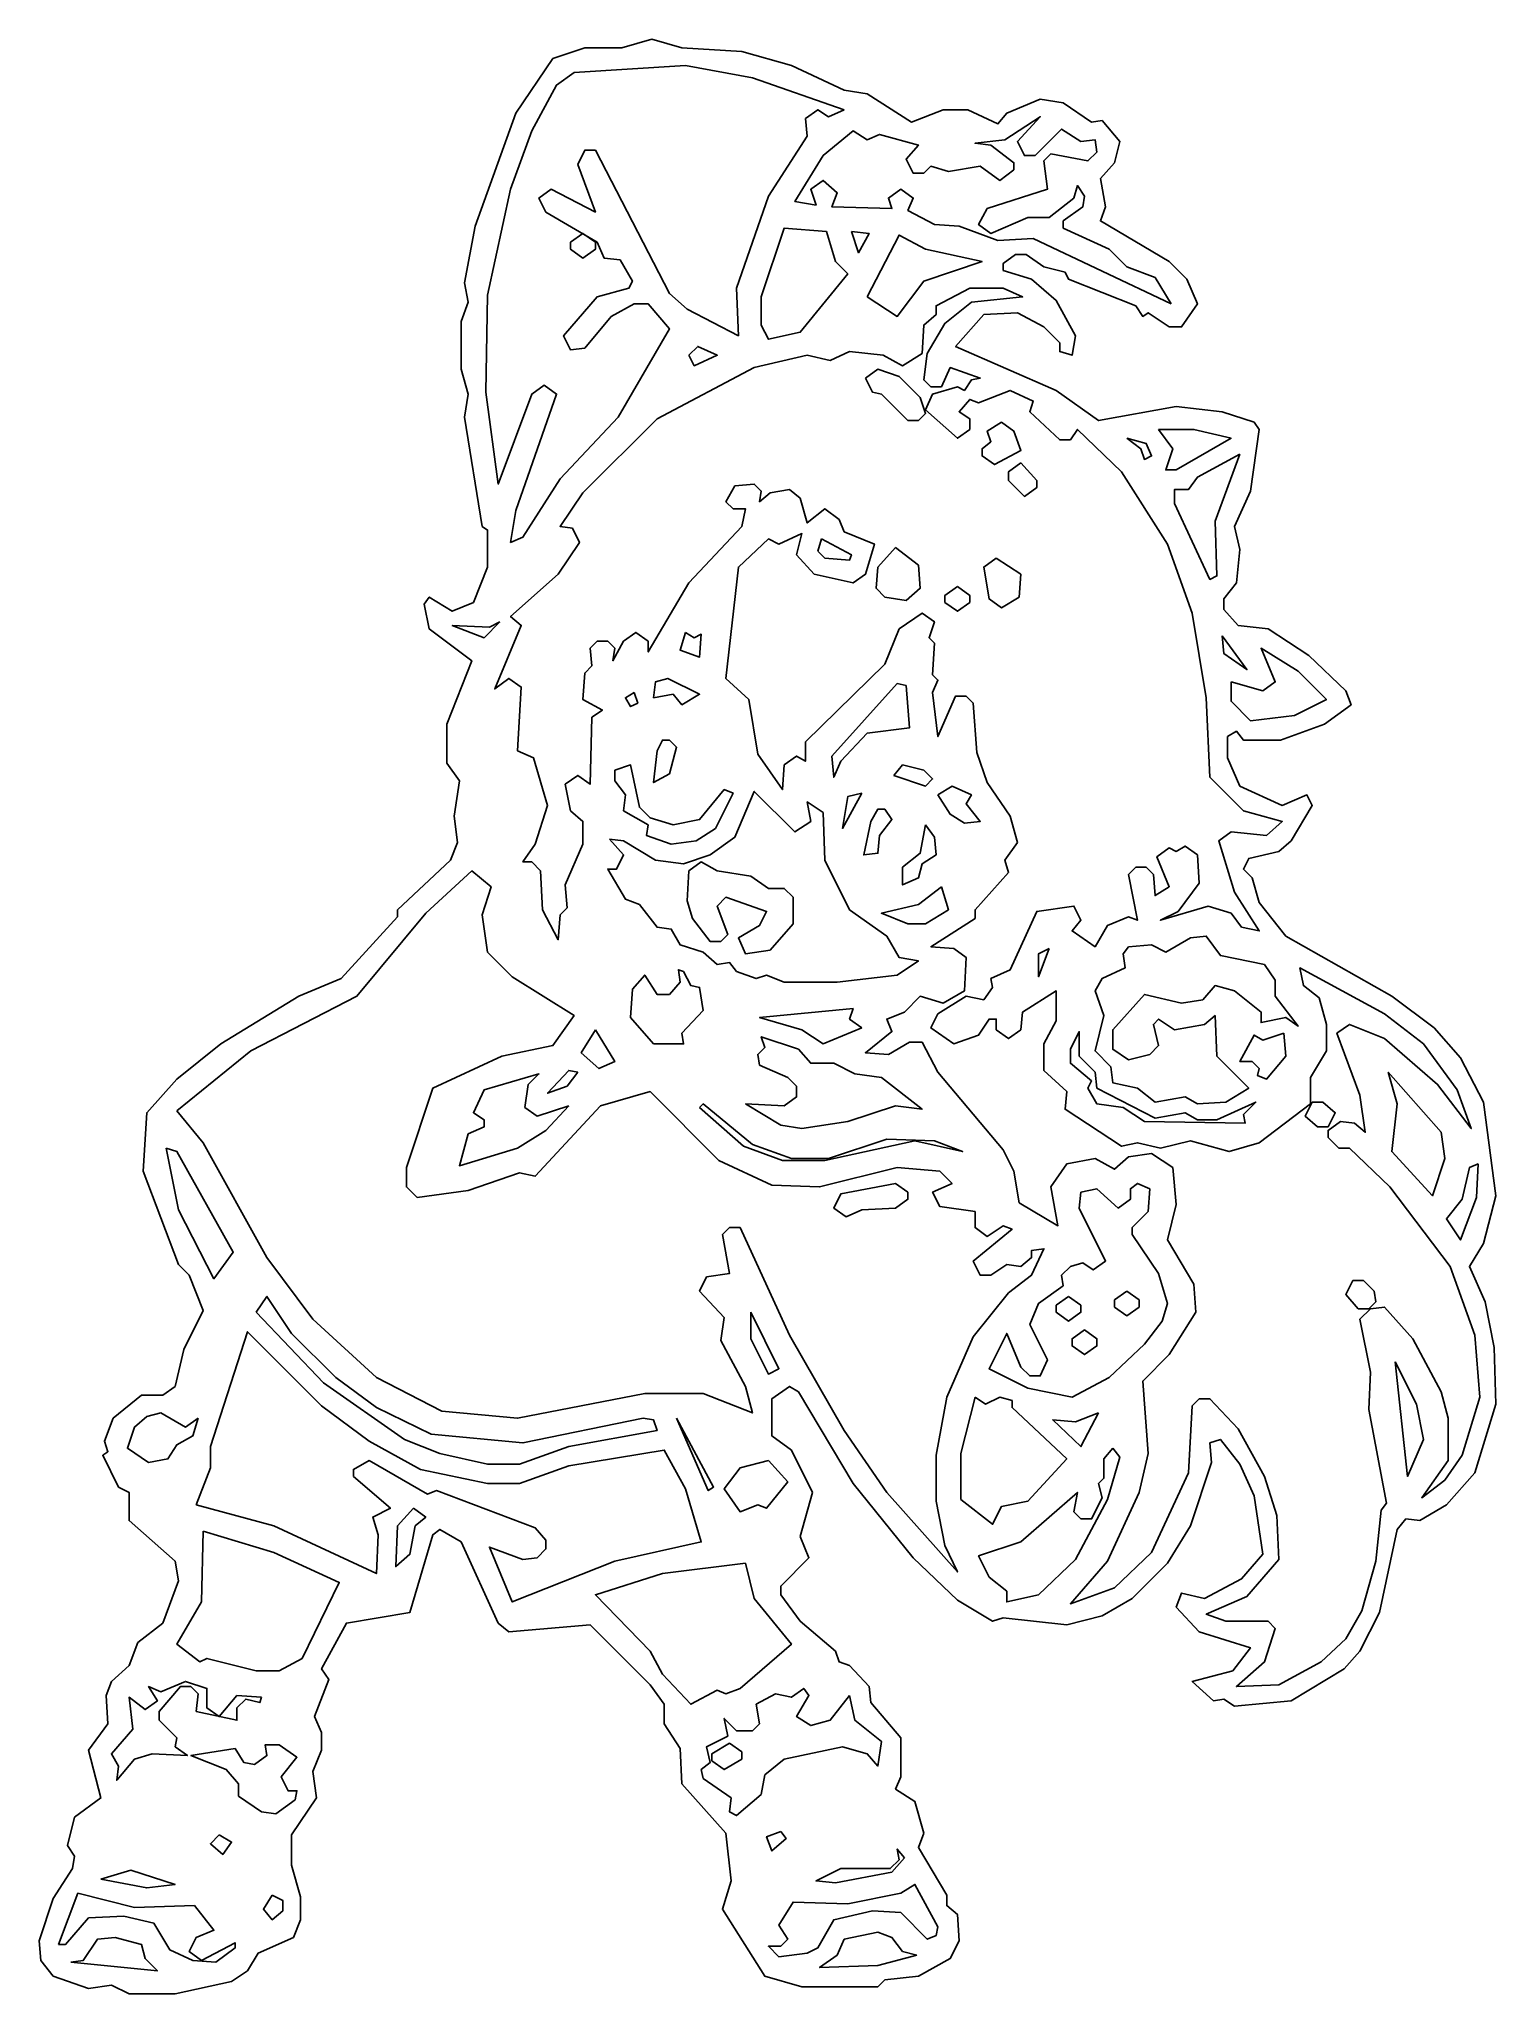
# Model space of a CAD drawing. Header units: millimetres. Extents: x 2 to 31.8, y 2 to 42.
import ezdxf

# ---------------------------------------------------------------- set-up
doc = ezdxf.new("R2010")
doc.units = ezdxf.units.MM
doc.layers.add('CUT_OUTER', color=7, linetype='Continuous')
for name, color, linetype, true_color in [('FILL_BLACK', 1, 'Continuous', 0x30231f), ('FILL_BLUE', 4, 'Continuous', 0x2867c5), ('FILL_CREAM', 4, 'Continuous', 0xf1d7bb), ('FILL_DARK_BLUE', 5, 'Continuous', 0x16478e), ('FILL_GOLD', 3, 'Continuous', 0xe1a62f), ('FILL_GRAY', 3, 'Continuous', 0xaeb8c1), ('FILL_HAIR', 6, 'Continuous', 0x95502a), ('FILL_PINK', 5, 'Continuous', 0xe8868d), ('FILL_SKIN', 1, 'Continuous', 0xf2bf94), ('FILL_WHITE', 2, 'Continuous', 0xf2f0e9)]:
    doc.layers.add(name, color=color, linetype=linetype, true_color=true_color)

msp = doc.modelspace()

# ---------------------------------------------------------------- linework, layer by layer
at = {"layer": 'CUT_OUTER'}
msp.add_lwpolyline([(23.733, 40.339), (23.516, 40.303), (22.939, 40.7), (22.469, 40.773), (21.783, 40.484), (21.603, 40.267), (20.989, 40.556), (20.484, 40.556), (19.834, 40.303), (18.931, 40.881), (18.462, 40.953), (17.379, 41.458), (16.368, 41.747), (15.141, 41.819), (14.527, 42), (13.913, 41.819), (13.155, 41.819), (12.505, 41.603), (11.747, 40.484), (10.917, 38.173), (10.7, 37.018), (10.773, 36.621), (10.628, 36.224), (10.628, 35.249), (10.773, 34.744), (10.7, 34.274), (11.061, 32.036), (11.17, 31.964), (11.17, 31.206), (10.881, 30.484), (10.448, 30.303), (9.978, 30.592), (9.87, 30.448), (9.978, 29.942), (10.845, 29.292), (10.339, 27.993), (10.339, 27.199), (10.592, 26.838), (10.484, 26.116), (10.556, 25.574), (10.412, 25.213), (9.329, 24.202), (9.329, 24.058), (8.173, 22.794), (7.307, 22.433), (5.718, 21.458), (4.816, 20.736), (4.202, 20.051), (4.13, 18.859), (4.852, 16.946), (5.069, 16.729), (5.357, 16.007), (4.96, 15.213), (4.78, 14.455), (4.527, 14.274), (4.094, 14.274), (3.516, 13.805), (3.336, 13.336), (3.408, 13.119), (3.3, 13.047), (3.625, 12.397), (3.841, 12.289), (3.841, 11.711), (4.78, 10.881), (4.852, 10.484), (4.527, 9.617), (4.022, 9.22), (3.841, 8.751), (3.48, 8.426), (3.372, 8.137), (3.408, 7.56), (3.011, 7.018), (3.264, 6.043), (2.722, 5.646), (2.578, 5.069), (2.722, 4.852), (2.686, 4.599), (2.289, 3.986), (2, 3.119), (2.036, 2.722), (2.289, 2.397), (3.011, 2.144), (3.48, 2.217), (3.841, 2.036), (4.78, 2.036), (5.935, 2.289), (6.26, 2.505), (6.477, 2.866), (7.199, 3.191), (7.343, 3.552), (7.343, 4.022), (7.162, 4.671), (7.162, 5.285), (7.668, 6.043), (7.596, 6.585), (7.776, 7.018), (7.776, 7.379), (7.632, 7.704), (7.921, 8.462), (7.776, 8.679), (8.282, 9.617), (9.581, 9.834), (10.051, 11.422), (10.195, 11.531), (10.628, 11.278), (11.386, 9.617), (11.603, 9.437), (13.264, 9.581), (14.491, 8.354), (14.78, 7.957), (14.78, 7.56), (15.105, 7.054), (15.141, 6.332), (16.043, 5.321), (16.152, 4.347), (15.971, 3.769), (16.838, 2.397), (17.596, 2.181), (19.148, 2.181), (19.292, 2.325), (19.978, 2.397), (20.628, 2.758), (20.809, 3.119), (20.773, 3.661), (20.556, 3.841), (20.556, 4.058), (19.978, 5.032), (20.087, 5.321), (19.906, 5.971), (19.509, 6.224), (19.617, 6.477), (19.617, 7.271), (19.004, 7.993), (18.968, 8.318), (18.57, 8.751), (18.354, 8.823), (18.282, 9.04), (17.56, 9.653), (17.162, 10.195), (17.162, 10.375), (17.74, 10.953), (17.56, 11.386), (17.812, 12.289), (17.379, 13.155), (16.982, 13.444), (16.982, 14.202), (17.343, 14.455), (17.523, 14.347), (18.643, 12.469), (19.87, 10.953), (20.773, 10.087), (21.495, 9.653), (21.711, 9.726), (23.011, 9.581), (23.733, 9.762), (24.347, 10.123), (25.069, 10.845), (25.538, 11.603), (25.971, 12.903), (25.935, 13.3), (26.152, 13.372), (26.549, 12.866), (26.838, 12.217), (27.018, 11.025), (26.585, 10.52), (25.827, 10.123), (25.357, 10.231), (25.249, 9.942), (25.718, 9.437), (26.765, 9.112), (26.404, 8.643), (25.574, 8.426), (26.007, 8.029), (26.224, 8.065), (26.44, 7.921), (27.596, 8.029), (28.679, 8.679), (29.004, 9.04), (29.401, 9.834), (29.762, 11.531), (29.942, 11.747), (30.231, 11.711), (30.773, 12.036), (31.35, 12.686), (31.783, 14.094), (31.747, 15.249), (31.567, 16.188), (31.242, 16.91), (31.531, 17.379), (31.783, 18.354), (31.531, 20.267), (31.061, 21.17), (30.52, 21.783), (29.653, 22.433), (27.487, 23.661), (26.946, 24.347), (26.801, 24.852), (26.621, 25.032), (26.729, 25.249), (27.343, 25.394), (27.596, 25.61), (28.029, 26.332), (27.921, 26.549), (27.415, 26.332), (26.549, 26.729), (26.296, 27.307), (26.296, 27.74), (26.477, 27.848), (26.621, 27.668), (27.379, 27.668), (28.282, 27.993), (28.823, 28.39), (28.715, 28.679), (27.957, 29.401), (27.126, 29.942), (26.513, 30.014), (26.224, 30.339), (26.224, 30.556), (26.477, 30.881), (26.549, 31.567), (26.44, 32.036), (26.765, 32.758), (26.946, 34.022), (26.838, 34.166), (26.188, 34.383), (25.249, 34.491), (23.661, 34.202), (22.794, 34.816), (20.736, 35.718), (21.314, 36.368), (22, 36.404), (22.542, 36.116), (22.866, 35.791), (22.866, 35.61), (23.119, 35.538), (23.191, 35.935), (22.794, 36.657), (22.289, 37.09), (21.711, 37.271), (21.711, 37.415), (21.964, 37.596), (22.181, 37.596), (22.542, 37.343), (22.975, 37.235), (23.047, 37.09), (24.419, 36.549), (24.563, 36.332), (24.671, 36.404), (25.105, 36.116), (25.357, 36.116), (25.682, 36.585), (25.466, 37.09), (25.105, 37.451), (23.697, 38.282), (23.805, 38.57), (23.697, 39.148), (23.986, 39.473), (24.094, 39.906)], close=True, dxfattribs=at)
at = {"layer": 'FILL_BLACK'}
for points in [[(14.563, 28.534), (14.96, 28.606), (15.141, 28.39), (15.502, 28.606), (14.852, 28.931), (14.599, 28.859)], [(14.166, 28.643), (13.986, 28.534), (14.094, 28.354), (14.238, 28.426)], [(19.473, 26.946), (20.123, 26.729), (20.267, 26.874), (20.087, 27.054), (19.653, 27.162)], [(20.375, 26.549), (20.628, 26.152), (20.917, 25.971), (21.242, 26.007), (20.953, 26.368), (21.061, 26.549), (20.664, 26.729)]]:
    msp.add_lwpolyline(points, close=True, dxfattribs=at)
at = {"layer": 'FILL_BLUE'}
for points in [[(24.888, 34.022), (25.177, 33.625), (25.032, 33.191), (25.249, 33.191), (26.368, 33.841), (25.61, 34.022)], [(26.368, 28.859), (26.368, 28.462), (26.765, 28.065), (27.668, 28.173), (28.318, 28.498), (27.74, 29.076), (26.982, 29.545), (27.271, 28.859), (27.018, 28.679)], [(13.372, 21.747), (13.083, 21.278), (13.444, 20.953), (13.769, 21.097)], [(16.44, 20.231), (17.162, 19.798), (17.596, 19.726), (18.534, 19.87), (19.509, 20.195), (20.051, 20.123), (19.22, 20.773), (18.679, 20.845), (18.245, 21.061), (17.776, 21.061), (17.523, 21.35), (16.765, 21.603), (16.838, 21.386), (16.693, 21.242), (16.729, 21.025), (17.307, 20.773), (17.487, 20.592), (17.487, 20.375), (17.235, 20.195)], [(12.83, 20.195), (12.181, 19.978), (11.928, 20.159), (12, 20.628), (12.217, 20.845), (11.097, 20.52), (10.881, 20.051), (11.097, 19.906), (11.097, 19.762), (10.773, 19.617), (10.592, 18.968), (11.783, 19.329), (12.361, 19.69)], [(15.502, 20.159), (16.404, 19.365), (17.199, 19.076), (18.065, 19.076), (19.906, 19.473), (20.881, 19.256), (20.303, 19.473), (19.329, 19.509), (18.137, 19.112), (17.379, 19.112), (16.585, 19.401), (15.574, 20.231)], [(5.213, 12.036), (6.801, 11.603), (8.895, 10.628), (8.931, 11.422), (8.823, 11.783), (9.184, 11.964), (8.426, 12.614), (8.426, 12.758), (8.751, 12.939), (9.942, 12.253), (10.123, 12.325), (12.144, 11.567), (12.361, 11.314), (12.361, 11.134), (12.181, 10.953), (11.892, 10.917), (11.206, 11.17), (11.675, 10.051), (13.769, 10.881), (15.538, 11.278), (15.213, 12.361), (14.78, 13.155), (12.83, 12.83), (11.819, 12.469), (11.17, 12.469), (9.798, 12.758), (8.751, 13.336), (7.776, 14.058), (6.26, 15.574), (5.502, 13.227), (5.502, 12.794)]]:
    msp.add_lwpolyline(points, close=True, dxfattribs=at)
at = {"layer": 'FILL_CREAM'}
msp.add_lwpolyline([(27.054, 23.083), (26.152, 23.264), (25.863, 23.661), (25.538, 23.625), (25.032, 23.336), (24.744, 23.48), (24.274, 23.444), (24.166, 23.3), (24.202, 23.011), (23.733, 22.794), (23.588, 22.542), (23.769, 22.036), (23.588, 21.314), (23.913, 20.989), (23.949, 20.664), (24.455, 20.556), (24.816, 20.267), (25.43, 20.375), (25.682, 20.231), (26.26, 20.267), (26.729, 20.556), (26.079, 21.206), (26.043, 22.036), (25.827, 21.856), (25.213, 21.747), (24.888, 21.964), (24.78, 21.856), (24.888, 21.422), (24.708, 21.242), (24.274, 21.134), (23.949, 21.35), (23.949, 21.747), (24.599, 22.469), (25.357, 22.289), (25.791, 22.361), (26.043, 22.65), (26.44, 22.542), (26.982, 22.108), (26.982, 21.892), (27.487, 22), (27.74, 21.819), (27.271, 22.433), (27.271, 22.758)], close=True, dxfattribs=at)
at = {"layer": 'FILL_DARK_BLUE'}
for points in [[(24.238, 33.841), (24.527, 33.625), (24.599, 33.408), (24.744, 33.48), (24.635, 33.733)], [(26.549, 33.516), (25.682, 33.047), (25.502, 32.794), (25.213, 32.794), (25.213, 32.505), (25.935, 30.953), (26.079, 31.025), (26.043, 32.144)], [(26.188, 29.798), (26.224, 29.437), (26.693, 29.112)], [(18.823, 21.783), (18.57, 21.964), (18.643, 22.181), (16.729, 22), (17.596, 21.747), (18.029, 21.458)], [(13.011, 20.881), (12.83, 20.917), (12.397, 20.448), (12.794, 20.592)], [(6.44, 15.971), (7.812, 14.527), (9.473, 13.372), (10.195, 13.083), (11.17, 12.866), (11.819, 12.866), (12.83, 13.227), (14.635, 13.552), (14.563, 13.769), (14.347, 13.805), (11.892, 13.3), (10.014, 13.48), (8.895, 14.022), (8.065, 14.635), (7.162, 15.538), (6.657, 16.296)], [(16.549, 15.971), (16.549, 15.43), (16.91, 14.708), (17.126, 14.816)], [(9.653, 11.964), (9.329, 11.603), (9.292, 10.773), (9.581, 11.025), (9.69, 11.603), (9.906, 11.783)]]:
    msp.add_lwpolyline(points, close=True, dxfattribs=at)
at = {"layer": 'FILL_GOLD'}
for points in [[(14.888, 27.668), (14.744, 27.668), (14.635, 27.451), (14.563, 26.801), (14.888, 26.982), (15.032, 27.523)], [(19.292, 26.26), (19.148, 26.26), (19.004, 26.007), (18.859, 25.321), (19.148, 25.357), (19.184, 25.718), (19.437, 26.043)], [(20.123, 25.935), (20.014, 25.357), (19.653, 25.069), (19.653, 24.708), (19.978, 24.852), (20.051, 25.141), (20.339, 25.321), (20.303, 25.682)]]:
    msp.add_lwpolyline(points, close=True, dxfattribs=at)
at = {"layer": 'FILL_GRAY'}
for points in [[(19.942, 2.83), (19.653, 2.903), (19.437, 3.191), (19.148, 3.3), (18.462, 3.155), (18.318, 2.83), (17.957, 2.578), (19.148, 2.614)], [(2.65, 2.686), (4.419, 2.505), (4.166, 2.758), (4.094, 3.047), (3.552, 3.191), (3.191, 3.155), (2.903, 2.722)]]:
    msp.add_lwpolyline(points, close=True, dxfattribs=at)
at = {"layer": 'FILL_HAIR'}
for points in [[(21.025, 36.91), (20.339, 36.549), (20.339, 36.368), (20.087, 36.152), (20.051, 35.574), (19.653, 35.321), (19.256, 35.538), (18.57, 35.61), (18.173, 35.43), (17.704, 35.538), (16.621, 35.285), (14.635, 34.238), (13.119, 32.722), (12.65, 32.036), (12.903, 32), (13.047, 31.711), (12.614, 31.061), (11.639, 30.195), (11.856, 30.014), (11.314, 28.715), (11.603, 28.931), (11.856, 28.751), (11.783, 27.451), (12.108, 27.307), (12.397, 26.332), (12.144, 25.538), (11.892, 25.177), (12.072, 25.177), (12.253, 24.996), (12.289, 24.202), (12.614, 23.588), (12.65, 24.094), (12.794, 24.238), (12.758, 24.708), (13.119, 25.538), (13.119, 26.007), (12.866, 26.224), (12.758, 26.765), (13.011, 26.946), (13.264, 26.765), (13.3, 28.137), (13.516, 28.282), (13.119, 28.498), (13.155, 29.04), (13.3, 29.184), (13.264, 29.545), (13.408, 29.69), (13.625, 29.69), (13.769, 29.545), (13.733, 29.292), (13.949, 29.69), (14.202, 29.87), (14.455, 29.69), (14.455, 29.473), (15.285, 30.881), (16.368, 32.036), (16.44, 32.397), (16.188, 32.397), (16.043, 32.542), (16.224, 32.866), (16.621, 32.903), (16.765, 32.758), (16.729, 32.542), (16.946, 32.722), (17.343, 32.794), (17.56, 32.614), (17.704, 32.108), (18.065, 32.397), (18.354, 32.181), (18.462, 31.928), (19.076, 31.675), (18.895, 31.061), (18.643, 30.881), (17.848, 31.061), (17.487, 31.458), (17.596, 31.892), (17.126, 31.675), (16.91, 31.783), (16.296, 31.206), (16.043, 28.931), (16.513, 28.498), (16.693, 27.379), (17.199, 26.657), (17.235, 27.162), (17.487, 27.343), (17.668, 27.235), (17.668, 27.632), (19.292, 29.22), (19.581, 29.942), (20.051, 30.267), (20.303, 30.087), (20.195, 29.762), (20.303, 29.653), (20.267, 29.004), (20.375, 28.895), (20.267, 28.643), (20.375, 27.74), (20.736, 28.57), (20.953, 28.57), (21.097, 28.426), (21.17, 27.415), (21.386, 26.801), (21.856, 26.116), (22, 25.574), (21.747, 25.213), (21.819, 24.96), (21.134, 24.202), (21.134, 24.022), (20.231, 23.444), (20.7, 23.408), (20.953, 23.227), (20.917, 22.542), (20.484, 22.289), (20.014, 22.433), (19.69, 22.108), (19.329, 21.964), (19.437, 21.711), (18.895, 21.278), (19.365, 21.242), (19.798, 21.495), (20.051, 21.495), (20.375, 20.881), (21.711, 19.292), (21.928, 18.859), (22.036, 18.209), (22.83, 17.74), (22.686, 18.534), (23.011, 19.004), (23.588, 19.112), (23.986, 18.895), (24.274, 19.148), (24.744, 19.22), (25.177, 18.931), (25.249, 18.173), (25.069, 17.451), (25.61, 16.549), (25.646, 15.971), (25.105, 15.105), (24.563, 14.563), (24.671, 13.083), (24.491, 12.289), (23.841, 10.881), (23.083, 10.014), (23.986, 10.339), (24.744, 11.061), (25.502, 12.686), (25.574, 14.058), (25.718, 14.202), (25.935, 14.202), (26.513, 13.588), (27.054, 12.614), (27.307, 11.819), (27.343, 10.917), (26.693, 10.159), (25.863, 9.798), (26.26, 9.653), (27.126, 9.653), (27.271, 9.509), (27.054, 8.823), (26.477, 8.318), (27.343, 8.354), (28.209, 8.823), (28.715, 9.292), (29.04, 9.87), (29.329, 10.881), (29.437, 11.928), (29.545, 12.072), (29.184, 13.986), (29.22, 14.744), (29.004, 15.827), (29.22, 16.043), (29.509, 16.079), (30.087, 15.43), (30.664, 14.347), (30.809, 13.805), (30.809, 12.939), (30.267, 12.181), (30.736, 12.542), (31.097, 13.047), (31.458, 14.238), (31.35, 15.502), (30.845, 16.91), (29.617, 18.534), (28.787, 19.329), (28.57, 19.329), (28.354, 19.545), (28.354, 19.69), (28.606, 19.87), (28.895, 19.834), (29.112, 19.653), (29.004, 20.412), (28.534, 21.675), (28.787, 21.856), (29.509, 21.567), (30.592, 20.628), (31.278, 19.726), (30.989, 20.52), (30.303, 21.458), (29.509, 22.072), (27.776, 23.011), (27.848, 22.65), (28.173, 22.397), (28.318, 21.856), (28.318, 21.314), (27.993, 20.773), (27.993, 20.231), (26.946, 19.437), (26.332, 19.256), (25.538, 19.473), (24.924, 19.329), (24.455, 19.437), (24.13, 19.365), (22.975, 20.123), (23.011, 20.484), (22.542, 20.917), (22.542, 21.458), (22.794, 21.928), (22.794, 22.542), (22.108, 22.108), (22.072, 21.747), (21.819, 21.567), (21.567, 21.747), (21.567, 21.964), (21.422, 21.964), (21.206, 21.639), (20.7, 21.458), (20.231, 21.783), (20.375, 22.072), (20.953, 22.433), (21.314, 22.361), (21.495, 22.614), (21.458, 22.794), (21.856, 22.975), (22.397, 24.166), (23.155, 24.274), (23.3, 23.986), (23.119, 23.769), (23.588, 23.444), (23.841, 23.877), (24.274, 24.058), (24.455, 23.986), (24.274, 24.924), (24.419, 25.069), (24.635, 25.069), (24.78, 24.924), (24.816, 24.491), (25.105, 24.671), (24.852, 25.285), (25.105, 25.466), (25.249, 25.394), (25.43, 25.502), (25.682, 25.321), (25.718, 24.744), (25.285, 24.166), (24.924, 23.986), (25.899, 24.274), (26.368, 24.13), (26.585, 23.841), (26.946, 23.769), (26.44, 24.563), (26.116, 25.61), (26.368, 25.791), (27.09, 25.718), (27.415, 26.007), (26.621, 26.224), (25.935, 26.91), (25.863, 28.534), (25.574, 30.267), (25.069, 31.675), (24.13, 33.155), (23.227, 34.022), (23.083, 33.805), (22.866, 33.805), (22.253, 34.383), (22.325, 34.599), (21.856, 34.816), (21.206, 34.563), (21.025, 34.635), (20.809, 34.383), (21.025, 34.238), (21.025, 34.022), (20.773, 33.841), (20.123, 34.419), (20.267, 34.744), (20.773, 34.888), (20.917, 34.816), (21.061, 35.032), (21.242, 35.069), (20.628, 35.285), (20.448, 34.888), (20.231, 34.888), (20.087, 35.032), (20.159, 35.574), (20.52, 36.188), (21.061, 36.621), (22.108, 36.729), (21.711, 36.91)], [(18.895, 35.069), (19.148, 35.249), (19.581, 35.105), (20.014, 34.671), (20.123, 34.347), (19.978, 34.202), (19.762, 34.202), (19.22, 34.744), (19.04, 34.78)], [(21.675, 34.166), (21.928, 33.986), (22.072, 33.588), (21.531, 33.3), (21.278, 33.48), (21.278, 33.625), (21.458, 33.769), (21.386, 33.986)], [(22.072, 33.336), (22.397, 32.975), (22.397, 32.83), (22.144, 32.65), (21.819, 32.975), (21.819, 33.155)], [(19.509, 31.603), (19.978, 31.242), (20.014, 30.773), (19.726, 30.52), (19.292, 30.592), (19.112, 30.773), (19.148, 31.206)], [(21.567, 31.386), (22.072, 31.061), (22.036, 30.592), (21.675, 30.375), (21.422, 30.556), (21.314, 31.206)], [(20.773, 30.809), (21.025, 30.628), (21.025, 30.484), (20.773, 30.303), (20.52, 30.484), (20.52, 30.628)], [(11.422, 30.087), (11.206, 29.978), (10.448, 30.014), (11.097, 29.762)], [(28.029, 20.267), (28.245, 20.267), (28.498, 20.051), (28.354, 19.762), (28.137, 19.762), (27.884, 19.978)], [(31.422, 19.004), (31.242, 18.931), (31.097, 18.282), (30.773, 17.884), (31.061, 17.451), (31.386, 18.318)], [(28.859, 16.621), (29.076, 16.621), (29.292, 16.404), (29.329, 16.188), (29.184, 16.043), (28.968, 16.043), (28.715, 16.332)], [(21.134, 14.238), (20.845, 13.083), (20.845, 12.144), (21.495, 11.639), (21.675, 12), (22.217, 12.108), (23.011, 12.975), (21.892, 14.022), (21.892, 14.166), (21.639, 14.238), (21.35, 14.094)]]:
    msp.add_lwpolyline(points, close=True, dxfattribs=at)
at = {"layer": 'FILL_PINK'}
for points in [[(22.65, 23.408), (22.433, 23.3), (22.433, 22.83)], [(23.083, 21.35), (23.083, 21.061), (23.516, 20.7), (23.444, 20.556), (23.625, 20.231), (24.166, 20.159), (24.599, 19.87), (26.657, 19.834), (26.621, 20.014), (26.874, 20.267), (26.079, 19.906), (25.682, 19.906), (25.43, 20.051), (24.816, 19.942), (23.625, 20.556), (23.588, 20.881), (23.264, 21.206), (23.264, 21.711)], [(27.451, 21.675), (27.018, 21.531), (26.838, 21.639), (26.549, 21.097), (26.801, 21.097), (26.946, 20.953), (26.91, 20.809), (27.09, 20.736), (27.487, 21.206)]]:
    msp.add_lwpolyline(points, close=True, dxfattribs=at)
at = {"layer": 'FILL_SKIN'}
for points in [[(25.141, 36.585), (24.816, 37.126), (24.238, 37.343), (23.877, 37.704), (22.939, 38.137), (22.939, 38.282), (23.336, 38.57), (23.372, 38.787), (23.227, 39.004), (23.155, 38.751), (22.65, 38.354), (22.217, 38.354), (21.458, 38.029), (21.206, 38.209), (21.386, 38.534), (22.614, 38.931), (22.542, 39.509), (22.686, 39.653), (23.444, 39.509), (23.625, 39.69), (23.588, 39.942), (23.3, 39.906), (22.903, 40.159), (22.361, 39.617), (22.144, 39.617), (22, 39.906), (22.469, 40.412), (21.747, 39.942), (21.134, 39.87), (21.458, 39.834), (21.928, 39.473), (21.928, 39.329), (21.639, 39.112), (21.242, 39.401), (20.592, 39.292), (20.231, 39.401), (20.087, 39.256), (19.87, 39.256), (19.726, 39.545), (19.978, 39.834), (19.184, 40.051), (18.931, 39.942), (18.643, 40.123), (18.029, 39.617), (17.451, 38.679), (17.884, 38.606), (17.776, 38.931), (18.029, 39.112), (18.318, 38.859), (18.209, 38.57), (19.437, 38.534), (19.365, 38.751), (19.617, 38.931), (19.87, 38.751), (19.762, 38.498), (20.303, 38.209), (20.809, 38.173), (21.603, 37.884), (22.325, 37.921)], [(18.606, 38.065), (18.751, 37.632), (18.968, 38.029)], [(17.993, 31.783), (17.921, 31.531), (18.065, 31.386), (18.57, 31.35), (18.606, 31.458)], [(15.213, 29.87), (15.105, 29.509), (15.502, 29.365), (15.538, 29.834), (15.394, 29.762)], [(19.726, 28.787), (19.545, 28.823), (18.209, 27.343), (18.245, 26.91), (18.39, 27.235), (18.931, 27.812), (19.798, 27.921)], [(13.661, 25.646), (13.949, 25.321), (13.805, 25.032), (13.625, 25.032), (13.986, 24.419), (14.274, 24.31), (14.635, 23.841), (14.924, 23.805), (15.105, 23.48), (15.574, 23.336), (15.863, 23.083), (16.116, 23.119), (16.26, 22.939), (16.657, 22.794), (16.874, 22.866), (17.235, 22.722), (18.318, 22.722), (19.545, 22.866), (19.978, 23.155), (19.581, 23.227), (19.329, 23.661), (18.57, 24.202), (18.065, 25.213), (18.029, 26.188), (17.704, 26.404), (17.776, 26.007), (17.451, 25.791), (16.621, 26.621), (16.224, 25.682), (15.718, 25.321), (15.177, 25.141), (14.599, 25.213), (13.949, 25.61)], [(15.285, 24.996), (15.538, 25.177), (15.863, 24.996), (16.549, 24.888), (16.91, 24.635), (17.235, 24.635), (17.415, 24.455), (17.415, 23.913), (16.946, 23.372), (16.44, 23.3), (16.296, 23.625), (16.729, 23.877), (16.874, 24.166), (16.043, 24.455), (15.863, 24.274), (16.079, 23.697), (15.935, 23.552), (15.718, 23.552), (15.357, 24.022), (15.249, 24.383)], [(24.708, 18.498), (24.455, 18.606), (24.31, 18.498), (24.31, 18.282), (24.058, 18.101), (23.625, 18.498), (23.3, 18.426), (23.264, 18.101), (23.805, 17.018), (23.552, 16.838), (23.336, 16.982), (23.083, 16.91), (22.903, 16.729), (22.939, 16.513), (22.433, 16.152), (22.253, 15.718), (22.614, 14.996), (22.469, 14.671), (22.253, 14.671), (22.072, 14.852), (21.783, 15.538), (21.422, 14.816), (22.217, 14.419), (23.119, 14.238), (23.877, 14.635), (24.599, 15.321), (24.96, 15.791), (25.069, 16.152), (24.888, 16.765), (24.347, 17.56), (24.347, 17.704), (24.671, 18.029)], [(24.238, 16.404), (24.491, 16.224), (24.491, 16.079), (24.238, 15.899), (23.986, 16.079), (23.986, 16.224)], [(23.047, 16.296), (23.3, 16.116), (23.3, 15.971), (23.047, 15.791), (22.794, 15.971), (22.794, 16.116)], [(23.372, 15.61), (23.625, 15.43), (23.625, 15.285), (23.372, 15.105), (23.119, 15.285), (23.119, 15.43)], [(23.661, 13.913), (23.191, 13.733), (22.722, 13.769), (23.3, 13.227)], [(5.357, 11.495), (5.321, 10.051), (4.816, 9.184), (5.285, 8.823), (5.43, 8.895), (6.44, 8.643), (6.91, 8.643), (7.379, 8.895), (8.137, 10.448), (6.801, 11.061)], [(16.44, 10.845), (14.744, 10.628), (13.372, 10.195), (14.491, 9.04), (14.744, 8.57), (15.321, 7.957), (15.863, 8.245), (16.043, 8.173), (16.332, 8.282), (17.379, 9.184), (16.621, 10.123)]]:
    msp.add_lwpolyline(points, close=True, dxfattribs=at)
at = {"layer": 'FILL_WHITE'}
for points in [[(18.462, 40.556), (16.585, 41.206), (15.213, 41.458), (12.939, 41.314), (12.578, 41.061), (12.072, 40.123), (11.639, 38.931), (11.17, 36.765), (11.134, 34.78), (11.386, 32.903), (12.072, 34.744), (12.325, 34.924), (12.578, 34.744), (11.747, 32.361), (11.639, 31.711), (11.892, 31.819), (12.65, 33.011), (13.841, 34.274), (14.888, 36.079), (14.455, 36.585), (14.166, 36.585), (13.697, 36.332), (13.155, 35.682), (12.866, 35.646), (12.722, 35.935), (13.408, 36.729), (14.058, 36.91), (14.13, 37.054), (13.877, 37.487), (13.552, 37.523), (13.408, 37.848), (12.361, 38.462), (12.217, 38.751), (12.469, 38.931), (13.372, 38.462), (13.011, 39.437), (13.155, 39.726), (13.372, 39.726), (14.888, 36.801), (15.249, 36.477), (16.296, 35.935), (16.26, 36.91), (16.91, 38.787), (17.704, 40.014), (17.668, 40.375), (17.921, 40.556), (18.137, 40.412)], [(13.119, 38.029), (13.372, 37.848), (13.372, 37.704), (13.119, 37.523), (12.866, 37.704), (12.866, 37.848)], [(18.101, 38.065), (17.235, 38.137), (16.765, 36.729), (16.765, 36.152), (16.91, 35.863), (17.56, 36.007), (18.534, 37.199), (18.282, 37.451)], [(18.931, 36.729), (19.545, 36.332), (20.087, 37.054), (21.278, 37.451), (20.123, 37.704), (19.581, 37.993)], [(15.285, 35.538), (15.394, 35.321), (15.863, 35.538), (15.466, 35.718)], [(13.769, 27.054), (13.769, 26.838), (13.986, 26.549), (13.949, 26.224), (14.455, 25.935), (14.419, 25.718), (14.924, 25.538), (15.43, 25.61), (15.827, 25.863), (16.188, 26.585), (16.007, 26.657), (15.502, 26.043), (14.96, 25.935), (14.491, 26.079), (14.274, 26.296), (14.094, 27.162)], [(18.823, 26.585), (18.534, 26.513), (18.426, 25.863)], [(4.816, 20.087), (5.357, 19.437), (6.657, 17.09), (7.596, 15.827), (8.895, 14.635), (10.231, 13.949), (11.783, 13.805), (14.383, 14.31), (15.574, 14.31), (16.585, 13.913), (16.44, 14.455), (15.935, 15.394), (16.007, 15.863), (15.502, 16.404), (15.646, 16.693), (16.116, 16.765), (15.971, 17.56), (16.116, 17.704), (16.332, 17.704), (17.343, 15.502), (18.462, 13.552), (19.329, 12.289), (20.773, 10.664), (20.52, 11.206), (20.339, 12.108), (20.339, 13.047), (20.556, 14.238), (21.097, 15.466), (21.819, 16.368), (22.289, 16.729), (22.542, 17.271), (22.289, 17.235), (22.289, 17.09), (22.072, 16.91), (21.783, 16.946), (21.458, 16.729), (21.242, 16.729), (21.097, 17.018), (21.892, 17.668), (21.711, 17.74), (21.386, 17.523), (21.134, 17.704), (21.134, 18.029), (20.412, 18.137), (20.267, 18.426), (20.664, 18.606), (20.412, 18.859), (19.545, 18.931), (17.957, 18.534), (16.982, 18.57), (15.899, 19.076), (14.491, 20.484), (13.48, 20.195), (12.144, 18.751), (11.819, 18.823), (10.773, 18.462), (9.726, 18.318), (9.509, 18.534), (9.509, 18.931), (10.051, 20.556), (11.458, 21.206), (12.505, 21.422), (12.939, 22.036), (11.675, 22.83), (11.17, 23.336), (11.061, 24.094), (11.242, 24.671), (10.845, 24.996), (9.906, 24.13), (8.498, 22.433), (6.332, 21.314)], [(20.448, 24.671), (19.978, 24.31), (19.22, 24.13), (19.762, 23.913), (20.123, 23.913), (20.592, 24.202)], [(15.177, 22.939), (15.069, 22.975), (15.105, 22.722), (14.888, 22.469), (14.635, 22.469), (14.383, 22.866), (14.13, 22.578), (14.094, 22), (14.563, 21.458), (15.177, 21.458), (15.141, 21.675), (15.574, 22.144), (15.502, 22.614), (15.321, 22.65)], [(29.581, 20.881), (29.762, 20.231), (29.653, 19.256), (30.484, 18.354), (30.736, 19.112), (30.664, 19.653)], [(4.599, 19.329), (4.852, 18.065), (5.574, 16.657), (5.971, 17.199), (4.816, 19.256)], [(19.762, 18.426), (19.762, 18.282), (19.509, 18.101), (18.823, 18.065), (18.498, 17.921), (18.245, 18.101), (18.39, 18.39), (19.509, 18.606)], [(29.726, 14.96), (29.978, 12.614), (30.303, 13.372), (30.159, 14.094)], [(5.249, 13.805), (4.996, 13.625), (4.491, 13.913), (4.202, 13.841), (3.949, 13.625), (3.805, 13.191), (4.238, 12.903), (4.635, 12.975), (4.816, 13.264), (5.141, 13.444)], [(15.032, 13.805), (15.682, 12.325), (15.791, 12.397)], [(23.949, 13.191), (23.769, 12.975), (23.769, 12.578), (23.661, 12.469), (23.733, 12.181), (23.516, 11.747), (23.3, 11.747), (23.155, 11.892), (23.227, 12.289), (22.072, 11.278), (21.206, 10.989), (21.422, 10.556), (21.783, 10.267), (21.783, 10.051), (22.433, 10.195), (23.191, 10.917), (23.841, 12.144), (24.094, 13.011)], [(16.91, 12.939), (16.332, 12.794), (16.007, 12.361), (16.332, 11.892), (16.693, 12.036), (16.874, 11.964), (17.307, 12.505)], [(6.549, 8.101), (6.043, 8.137), (5.682, 7.704), (5.43, 7.884), (5.43, 8.282), (4.996, 8.426), (4.491, 8.209), (4.238, 8.318), (4.419, 8.029), (4.166, 7.848), (3.841, 8.101), (3.913, 7.451), (3.48, 6.946), (3.625, 6.693), (3.588, 6.404), (3.949, 6.838), (4.31, 6.946), (5.032, 6.91), (4.78, 7.09), (4.816, 7.271), (4.455, 7.632), (4.455, 7.812), (4.888, 8.318), (5.105, 8.318), (5.249, 8.173), (5.213, 7.812), (6.043, 7.632), (6.043, 7.884), (6.224, 8.065), (6.513, 7.993)], [(18.57, 8.137), (18.173, 7.632), (17.776, 7.523), (17.487, 7.704), (17.74, 8.137), (17.632, 8.282), (17.379, 8.101), (17.054, 8.173), (16.657, 7.957), (16.729, 7.56), (16.585, 7.415), (16.26, 7.415), (16.007, 7.668), (16.079, 7.307), (15.646, 7.09), (15.718, 6.765), (15.538, 6.621), (15.574, 6.44), (16.152, 6.043), (16.116, 5.755), (16.26, 5.682), (16.765, 6.116), (16.838, 6.513), (17.235, 6.838), (18.426, 7.09), (18.931, 6.946), (19.148, 6.693), (19.22, 7.199), (18.679, 7.632)], [(7.235, 6.007), (7.271, 6.188), (7.09, 6.188), (6.946, 6.477), (7.271, 6.874), (6.91, 7.126), (6.621, 7.126), (6.657, 6.91), (6.404, 6.729), (6.188, 6.765), (6.007, 7.054), (5.105, 6.91), (5.827, 6.621), (6.079, 6.332), (6.079, 6.079), (6.549, 5.755), (6.838, 5.718)], [(16.116, 7.162), (16.368, 6.982), (16.368, 6.838), (16.007, 6.621), (15.755, 6.801), (15.755, 6.946)], [(5.682, 5.285), (5.502, 5.105), (5.755, 4.888), (5.935, 5.141)], [(17.162, 5.357), (16.874, 5.249), (16.982, 4.96), (17.271, 5.213)], [(19.69, 4.816), (19.545, 4.996), (19.581, 4.78), (19.401, 4.599), (18.39, 4.599), (17.884, 4.347), (18.282, 4.31), (19.437, 4.527)], [(3.264, 4.383), (4.202, 4.202), (4.78, 4.274), (3.877, 4.563)], [(2.397, 3.047), (2.542, 3.047), (3.011, 3.588), (3.733, 3.625), (4.347, 3.48), (4.671, 2.939), (5.141, 2.722), (5.61, 2.686), (6.007, 2.975), (6.007, 3.083), (5.321, 2.722), (5.069, 2.903), (5.213, 3.191), (5.574, 3.336), (5.177, 3.841), (3.949, 3.805), (2.794, 4.094)], [(6.765, 4.058), (6.585, 3.769), (6.765, 3.552), (6.982, 3.733), (6.982, 3.949)], [(20.375, 3.408), (19.906, 4.274), (19.617, 4.094), (18.534, 3.877), (17.415, 3.913), (17.126, 3.444), (17.307, 3.155), (17.162, 3.011), (16.91, 3.011), (17.126, 2.794), (17.704, 2.866), (17.921, 2.975), (18.245, 3.552), (19.04, 3.733), (19.617, 3.697), (20.159, 3.155), (20.339, 3.227)]]:
    msp.add_lwpolyline(points, close=True, dxfattribs=at)

doc.saveas('drawing.dxf')
